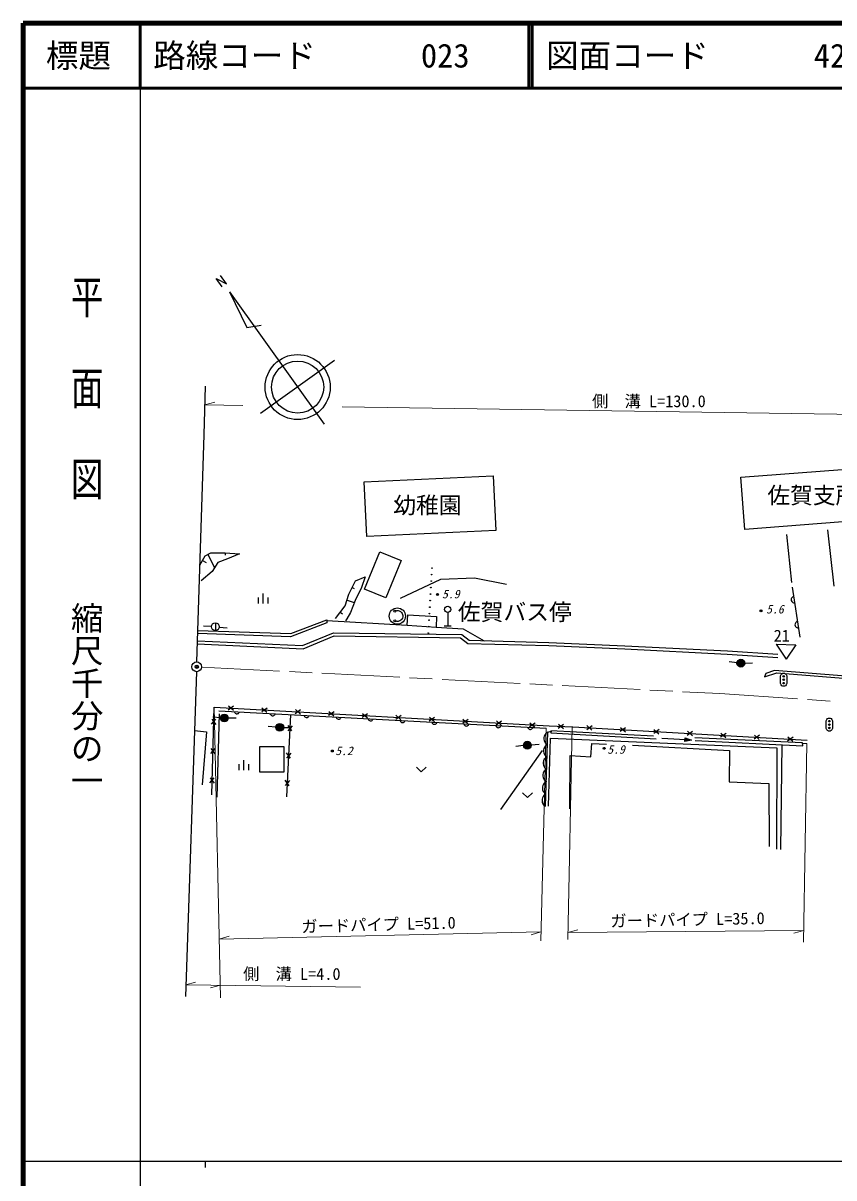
# Model space of a CAD drawing. Units: millimetres, scale not verified. Extents: x 40000 to 680000, y 20000 to 380000.
# Drawn here: x 40000 to 164612, y 202409 to 380000 of the extents above; entities that cross this region are included whole.
import ezdxf
from ezdxf.enums import TextEntityAlignment as Align

# ---------------------------------------------------------------- set-up
doc = ezdxf.new("R2010")
doc.units = ezdxf.units.MM
doc.header["$LTSCALE"] = 1000
doc.header["$PDMODE"] = 32
doc.header["$PDSIZE"] = 500
doc.linetypes.add('CHAIN', pattern=[18.5, 12, -1.5, 3.5, -1.5])
for name, color, linetype, lineweight in [('M-BGD', 7, 'Continuous', 25), ('M-BMK', 2, 'CHAIN', 13), ('M-BMK-OTRS', 5, 'Continuous', 25), ('M-BMK-SRVR', 3, 'Continuous', 25), ('M-STR-HTXT', 7, 'Continuous', 13), ('M-TTL', 2, 'Continuous', 140), ('M-TTL-BAND', 7, 'Continuous', 25), ('M-TTL-LINE', 7, 'Continuous', 50)]:
    doc.layers.add(name, color=color, linetype=linetype, lineweight=lineweight)
doc.layers.add('M-OTRS', color=6, linetype='Continuous')
doc.layers.add('M-TTL-TXT', color=7, linetype='Continuous')
doc.styles.add('@ＭＳ ゴシック', font='')
doc.styles.add('ＭＳ ゴシック', font='')
doc.styles.get('@ＭＳ ゴシック').set_extended_font_data('@MS Gothic')
doc.styles.get('ＭＳ ゴシック').set_extended_font_data('MS Gothic')

msp = doc.modelspace()

# ---------------------------------------------------------------- linework, layer by layer
at = {"layer": 'M-BGD'}
for p, q in [((150317, 310167), (171719, 311819)), ((92417, 309452), (112247, 310397)), ((92818, 301044), (92417, 309452)), ((112247, 310397), (112647, 301989)), ((150936, 302146), (150317, 310167)), ((172339, 303798), (150936, 302146)), ((112647, 301989), (92818, 301044)), ((163647, 302064), (164591, 293408)), ((157309, 301359), (158096, 293963)), ((67970, 298070), (68852, 298511)), ((68852, 298511), (71055, 298511)), ((71055, 298448), (71046, 298157)), ((71055, 298511), (73258, 298385)), ((73258, 298385), (71432, 297629)), ((92459, 292946), (94820, 298690)), ((94820, 298690), (98090, 297346)), ((67152, 296622), (67970, 298070)), ((67561, 297346), (68122, 297029)), ((68411, 298290), (69419, 296273)), ((69922, 297063), (69040, 295678)), ((71432, 297629), (69922, 297063)), ((98090, 297346), (95729, 291602)), ((69040, 295678), (67341, 294230)), ((91073, 294230), (92584, 294860)), ((92584, 294860), (92017, 293223)), ((90066, 292153), (91073, 294230)), ((90569, 293191), (90891, 293036)), ((92017, 293223), (91010, 291209)), ((98016, 291578), (104193, 294489)), ((104193, 294489), (109376, 294702)), ((109376, 294702), (114275, 293708)), ((158175, 293254), (159355, 285543)), ((76109, 291657), (76109, 290757)), ((76859, 292257), (76859, 290757)), ((77609, 291657), (77609, 290757)), ((89499, 290390), (90066, 292153)), ((89782, 291271), (90881, 290918)), ((95729, 291602), (92459, 292946)), ((158064, 291467), (158043, 291342)), ((158043, 291342), (158067, 291184)), ((158108, 291575), (158064, 291467)), ((158192, 291689), (158108, 291575)), ((158282, 291763), (158192, 291689)), ((158394, 291821), (158282, 291763)), ((87988, 288439), (89499, 290390)), ((91010, 291209), (90317, 289383)), ((97269, 289609), (97419, 289659)), ((97419, 289659), (97619, 289659)), ((97619, 289659), (97819, 289609)), ((97819, 289609), (98019, 289509)), ((98019, 289509), (98169, 289359)), ((158067, 291184), (158125, 291071)), ((158125, 291071), (158199, 290982)), ((158199, 290982), (158313, 290898)), ((158313, 290898), (158421, 290854)), ((158421, 290854), (158546, 290832)), ((69546, 287776), (69546, 286576)), ((86686, 287761), (81086, 285626)), ((81126, 286110), (86686, 288245)), ((86686, 288245), (86686, 287761)), ((86686, 288124), (99028, 287399)), ((88744, 289414), (89071, 289161)), ((89751, 288376), (89562, 288061)), ((90317, 289383), (89751, 288376)), ((97419, 287959), (97269, 288009)), ((97619, 287959), (97419, 287959)), ((97769, 288009), (97619, 287959)), ((97919, 288059), (97769, 288009)), ((98069, 288159), (97919, 288059)), ((98219, 288309), (98069, 288159)), ((98169, 289359), (98269, 289209)), ((98319, 288509), (98219, 288309)), ((98269, 289209), (98369, 288909)), ((98369, 288709), (98319, 288509)), ((98369, 288909), (98369, 288709)), ((99028, 287399), (99108, 289010)), ((99108, 289010), (103540, 288728)), ((103540, 288728), (103459, 287117)), ((105258, 289358), (105258, 287318)), ((158699, 287719), (158654, 287611)), ((158782, 287833), (158699, 287719)), ((158872, 287907), (158782, 287833)), ((158985, 287965), (158872, 287907)), ((81086, 285626), (66849, 286106)), ((66864, 286596), (81126, 286110)), ((68947, 287208), (67748, 287271)), ((70143, 287122), (71338, 287013)), ((82965, 284286), (87728, 286249)), ((87728, 286249), (107414, 285955)), ((99028, 287399), (103459, 287117)), ((103459, 287117), (107644, 286835)), ((104718, 287318), (105798, 287318)), ((107414, 285955), (108544, 285083)), ((107644, 286835), (110858, 285023)), ((158654, 287611), (158633, 287486)), ((158633, 287486), (158657, 287328)), ((158657, 287328), (158715, 287216)), ((158715, 287216), (158789, 287126)), ((158789, 287126), (158903, 287042)), ((158903, 287042), (159011, 286998)), ((159011, 286998), (159136, 286977)), ((66799, 284524), (83053, 283782)), ((66815, 285024), (82965, 284286)), ((83053, 283782), (87823, 285748)), ((87823, 285748), (107240, 285458)), ((107240, 285458), (108368, 284587)), ((108368, 284587), (120794, 284265)), ((108544, 285083), (120811, 284765)), ((120794, 284265), (132466, 283749)), ((120811, 284765), (132490, 284249)), ((132490, 284249), (148236, 283475)), ((155756, 284501), (158778, 284375)), ((155756, 284501), (157267, 282172)), ((158778, 284375), (157267, 282172)), ((132466, 283749), (148207, 282976)), ((148207, 282976), (155983, 282460)), ((148236, 283475), (156016, 282959)), ((149723, 281624), (148529, 281750)), ((150919, 281585), (152118, 281633)), ((153957, 279476), (155850, 280081)), ((154160, 279984), (153957, 279476)), ((155470, 280438), (154160, 279984)), ((166462, 279574), (155470, 280438)), ((155850, 280081), (171683, 278832)), ((156414, 279616), (156494, 279816)), ((156414, 278416), (156414, 279616)), ((156494, 279816), (156614, 279936)), ((156614, 279936), (156774, 280016)), ((156774, 280016), (157014, 280016)), ((157014, 280016), (157174, 279936)), ((157174, 279936), (157294, 279816)), ((157294, 279816), (157374, 279616)), ((157374, 279616), (157374, 278416)), ((156494, 278216), (156414, 278416)), ((156614, 278096), (156494, 278216)), ((156774, 278016), (156614, 278096)), ((157014, 278016), (156774, 278016)), ((157174, 278096), (157014, 278016)), ((157294, 278216), (157174, 278096)), ((157374, 278416), (157294, 278216)), ((68991, 261294), (69360, 274805)), ((69360, 274805), (120846, 271907)), ((70116, 273770), (69766, 260980)), ((70097, 274261), (120409, 271590)), ((72351, 274958), (71517, 274364)), ((71553, 275003), (72315, 274319)), ((72454, 274136), (72481, 274039)), ((72481, 274039), (72524, 273956)), ((72524, 273956), (72600, 273872)), ((72600, 273872), (72677, 273820)), ((72677, 273820), (72771, 273783)), ((72771, 273783), (72899, 273776)), ((72899, 273776), (72997, 273803)), ((72997, 273803), (73079, 273847)), ((73079, 273847), (73163, 273922)), ((73163, 273922), (73216, 274000)), ((73216, 274000), (73253, 274094)), ((77500, 274668), (76665, 274074)), ((76701, 274713), (77464, 274029)), ((77966, 273844), (77992, 273746)), ((77992, 273746), (78036, 273664)), ((78036, 273664), (78112, 273579)), ((78112, 273579), (78189, 273527)), ((78189, 273527), (78283, 273490)), ((78411, 273483), (78509, 273510)), ((78509, 273510), (78591, 273554)), ((78591, 273554), (78675, 273630)), ((78675, 273630), (78727, 273707)), ((78727, 273707), (78764, 273801)), ((81121, 273676), (80487, 261034)), ((82649, 274378), (81814, 273784)), ((81850, 274423), (82613, 273739)), ((83177, 273567), (83204, 273469)), ((83939, 273430), (83976, 273525)), ((87797, 274088), (86962, 273494)), ((86998, 274133), (87761, 273449)), ((92946, 273798), (92111, 273204)), ((92147, 273843), (92910, 273159)), ((98094, 273508), (97260, 272914)), ((97296, 273553), (98058, 272870)), ((68967, 272162), (69629, 272945)), ((68989, 272962), (69607, 272145)), ((70332, 273174), (69135, 273257)), ((71530, 273147), (72730, 273176)), ((78847, 271742), (77651, 271834)), ((78283, 273490), (78411, 273483)), ((81355, 271953), (80676, 271186)), ((81315, 271154), (80716, 271985)), ((83204, 273469), (83248, 273387)), ((83248, 273387), (83323, 273303)), ((83323, 273303), (83401, 273251)), ((83401, 273251), (83495, 273214)), ((83495, 273214), (83623, 273207)), ((83623, 273207), (83720, 273234)), ((83720, 273234), (83803, 273277)), ((83803, 273277), (83887, 273353)), ((83887, 273353), (83939, 273430)), ((88088, 273306), (88115, 273209)), ((88115, 273209), (88159, 273126)), ((88159, 273126), (88234, 273042)), ((88234, 273042), (88312, 272990)), ((88312, 272990), (88406, 272953)), ((88406, 272953), (88534, 272946)), ((88534, 272946), (88631, 272973)), ((88631, 272973), (88714, 273017)), ((88714, 273017), (88798, 273092)), ((88798, 273092), (88850, 273170)), ((88850, 273170), (88887, 273264)), ((92999, 273045), (93026, 272948)), ((93026, 272948), (93070, 272865)), ((93070, 272865), (93145, 272781)), ((93145, 272781), (93223, 272729)), ((93223, 272729), (93317, 272692)), ((93317, 272692), (93445, 272685)), ((93445, 272685), (93542, 272712)), ((93542, 272712), (93625, 272756)), ((93625, 272756), (93709, 272832)), ((93709, 272832), (93761, 272909)), ((93761, 272909), (93798, 273003)), ((97910, 272785), (97937, 272687)), ((97937, 272687), (97981, 272605)), ((97981, 272605), (98056, 272521)), ((98056, 272521), (98134, 272468)), ((98134, 272468), (98228, 272431)), ((98228, 272431), (98356, 272425)), ((98356, 272425), (98453, 272451)), ((98453, 272451), (98536, 272495)), ((98536, 272495), (98620, 272571)), ((98620, 272571), (98672, 272648)), ((98672, 272648), (98709, 272742)), ((103243, 273219), (102408, 272625)), ((102444, 273264), (103207, 272580)), ((102821, 272524), (102848, 272426)), ((102848, 272426), (102892, 272344)), ((102892, 272344), (102967, 272260)), ((102967, 272260), (103045, 272208)), ((103045, 272208), (103139, 272171)), ((103139, 272171), (103267, 272164)), ((103267, 272164), (103364, 272191)), ((103364, 272191), (103447, 272234)), ((103447, 272234), (103531, 272310)), ((103531, 272310), (103583, 272387)), ((103583, 272387), (103620, 272482)), ((108392, 272929), (107557, 272335)), ((107593, 272974), (108356, 272290)), ((107732, 272263), (107759, 272166)), ((107759, 272166), (107803, 272083)), ((107803, 272083), (107879, 271999)), ((107879, 271999), (107956, 271947)), ((107956, 271947), (108050, 271910)), ((108050, 271910), (108178, 271903)), ((108178, 271903), (108275, 271930)), ((108275, 271930), (108358, 271974)), ((108358, 271974), (108442, 272049)), ((108442, 272049), (108494, 272127)), ((108494, 272127), (108531, 272221)), ((112643, 272003), (112670, 271905)), ((112670, 271905), (112714, 271823)), ((113540, 272639), (112706, 272045)), ((112714, 271823), (112790, 271738)), ((112742, 272684), (113504, 272000)), ((112790, 271738), (112867, 271686)), ((113269, 271713), (113353, 271789)), ((113353, 271789), (113405, 271866)), ((113405, 271866), (113442, 271960)), ((117554, 271742), (117581, 271644)), ((118689, 272349), (117854, 271755)), ((117890, 272394), (118653, 271710)), ((120846, 271907), (124473, 271770)), ((123071, 272144), (122248, 271534)), ((122272, 272174), (123047, 271504)), ((124473, 271770), (160488, 269744)), ((127463, 271923), (126628, 271329)), ((126664, 271968), (127427, 271284)), ((163439, 272724), (163519, 272924)), ((163439, 271524), (163439, 272724)), ((163519, 272924), (163639, 273044)), ((163639, 273044), (163799, 273124)), ((163799, 273124), (164039, 273124)), ((164039, 273124), (164199, 273044)), ((164199, 273044), (164319, 272924)), ((164319, 272924), (164399, 272724)), ((164399, 272724), (164399, 271524)), ((66351, 271189), (68176, 271026)), ((68176, 271026), (67519, 262868)), ((80045, 271685), (81245, 271661)), ((112867, 271686), (112961, 271649)), ((112961, 271649), (113089, 271642)), ((113089, 271642), (113186, 271669)), ((113186, 271669), (113269, 271713)), ((117581, 271644), (117625, 271562)), ((117625, 271562), (117701, 271478)), ((117701, 271478), (117778, 271426)), ((117778, 271426), (117872, 271388)), ((117872, 271388), (118000, 271382)), ((118000, 271382), (118098, 271409)), ((118098, 271409), (118180, 271452)), ((118180, 271452), (118264, 271528)), ((118264, 271528), (118316, 271605)), ((118316, 271605), (118353, 271699)), ((120057, 270129), (120050, 269901)), ((120102, 270356), (120057, 270129)), ((120223, 270580), (120102, 270356)), ((120342, 270729), (120223, 270580)), ((120302, 259594), (120653, 270947)), ((120459, 270839), (120342, 270729)), ((120653, 270947), (120459, 270839)), ((120653, 270947), (121143, 271122)), ((120772, 259584), (121046, 270042)), ((121046, 270042), (155865, 268535)), ((121143, 271122), (121108, 270877)), ((121108, 270877), (137286, 269943)), ((136900, 270329), (121122, 271182)), ((121122, 271182), (121143, 271122)), ((132608, 271633), (131773, 271039)), ((131809, 271678), (132572, 270994)), ((137753, 271344), (136918, 270750)), ((136954, 271389), (137717, 270705)), ((142730, 269736), (138175, 269999)), ((141716, 269515), (141748, 270074)), ((141748, 270074), (142730, 269736)), ((141760, 269592), (141783, 269991)), ((141783, 269991), (142451, 269753)), ((142898, 271054), (142063, 270460)), ((142099, 271099), (142862, 270415)), ((159783, 269327), (143220, 270079)), ((148043, 270765), (147209, 270171)), ((147244, 270810), (148007, 270126)), ((153188, 270475), (152354, 269881)), ((152389, 270520), (153152, 269836)), ((158333, 270186), (157499, 269592)), ((157535, 270231), (158297, 269547)), ((163519, 271324), (163439, 271524)), ((163639, 271204), (163519, 271324)), ((163799, 271124), (163639, 271204)), ((164039, 271124), (163799, 271124)), ((164199, 271204), (164039, 271124)), ((164319, 271324), (164199, 271204)), ((164399, 271524), (164319, 271324)), ((68845, 267659), (69506, 268441)), ((68867, 268458), (69484, 267641)), ((76390, 264815), (76390, 268757)), ((76390, 268757), (80059, 268757)), ((80059, 268757), (80059, 264815)), ((116908, 268882), (115716, 268738)), ((118101, 269002), (119297, 269101)), ((119999, 268230), (119992, 268002)), ((120044, 268457), (119999, 268230)), ((120165, 268681), (120044, 268457)), ((120050, 269901), (120081, 269672)), ((120081, 269672), (120188, 269441)), ((120283, 268830), (120165, 268681)), ((120188, 269441), (120297, 269285)), ((120401, 268940), (120283, 268830)), ((120297, 269285), (120408, 269168)), ((120594, 269048), (120401, 268940)), ((120408, 269168), (120594, 269048)), ((127247, 267163), (127411, 269189)), ((127411, 269189), (129656, 269134)), ((133653, 268970), (148546, 268148)), ((142730, 269736), (141716, 269515)), ((142451, 269753), (141760, 269592)), ((141805, 269670), (141819, 269909)), ((142291, 269762), (141805, 269670)), ((141819, 269909), (142291, 269762)), ((141849, 269747), (141854, 269827)), ((142051, 269776), (141849, 269747)), ((141854, 269827), (142051, 269776)), ((143304, 269677), (159839, 268878)), ((155865, 268535), (155810, 252986)), ((156609, 269035), (156431, 252903)), ((159839, 268878), (159783, 269327)), ((159791, 269262), (160448, 269235)), ((73897, 266625), (73897, 265125)), ((81144, 267739), (80464, 266972)), ((81103, 266940), (80504, 267771)), ((113413, 259088), (119829, 268156)), ((119985, 266558), (119940, 266331)), ((120106, 266782), (119985, 266558)), ((119992, 268002), (120022, 267773)), ((120022, 267773), (120129, 267542)), ((120225, 266931), (120106, 266782)), ((120129, 267542), (120239, 267386)), ((120342, 267041), (120225, 266931)), ((120239, 267386), (120349, 267269)), ((120535, 267149), (120342, 267041)), ((120349, 267269), (120535, 267149)), ((124017, 259169), (124071, 267382)), ((124071, 267382), (127247, 267163)), ((148546, 268148), (148491, 263330)), ((73147, 266025), (73147, 265125)), ((74647, 266025), (74647, 265125)), ((80059, 264815), (76390, 264815)), ((100438, 265551), (101188, 264831)), ((101188, 264831), (101938, 265551)), ((119926, 264659), (119881, 264432)), ((120047, 264883), (119926, 264659)), ((119940, 266331), (119933, 266103)), ((119933, 266103), (119964, 265874)), ((119964, 265874), (120071, 265643)), ((120166, 265031), (120047, 264883)), ((120071, 265643), (120180, 265487)), ((120283, 265142), (120166, 265031)), ((120180, 265487), (120290, 265370)), ((120477, 265250), (120283, 265142)), ((120290, 265370), (120477, 265250)), ((68722, 263155), (69384, 263937)), ((68744, 263955), (69362, 263138)), ((80932, 263525), (80253, 262758)), ((80892, 262726), (80293, 263557)), ((119989, 262984), (119868, 262760)), ((119881, 264432), (119874, 264204)), ((119874, 264204), (119905, 263975)), ((119905, 263975), (120012, 263744)), ((120107, 263132), (119989, 262984)), ((120012, 263744), (120121, 263588)), ((120225, 263243), (120107, 263132)), ((120121, 263588), (120232, 263471)), ((120418, 263351), (120225, 263243)), ((120232, 263471), (120418, 263351)), ((148491, 263330), (154635, 263043)), ((154635, 263043), (154689, 253351)), ((116778, 261615), (117528, 260895)), ((117528, 260895), (118278, 261615)), ((119930, 261085), (119809, 260861)), ((119823, 262533), (119816, 262305)), ((119816, 262305), (119847, 262076)), ((119868, 262760), (119823, 262533)), ((119847, 262076), (119954, 261845)), ((120049, 261233), (119930, 261085)), ((119954, 261845), (120063, 261689)), ((120166, 261344), (120049, 261233)), ((120063, 261689), (120173, 261572)), ((120360, 261452), (120166, 261344)), ((120173, 261572), (120360, 261452)), ((119764, 260634), (119757, 260406)), ((119757, 260406), (119788, 260177)), ((119809, 260861), (119764, 260634)), ((119788, 260177), (119895, 259945)), ((119895, 259945), (120004, 259790)), ((120004, 259790), (120115, 259673)), ((120115, 259673), (120301, 259553))]:
    msp.add_line(p, q, dxfattribs=at)
for centre, radius in [((102788, 295192), 50), ((102844, 296193), 50), ((102674, 293190), 50), ((102731, 294191), 50), ((102617, 292189), 50), ((103696, 292146), 150), ((103696, 292146), 90), ((103696, 292146), 30), ((97519, 288809), 1250), ((97119, 289559), 150), ((102504, 290186), 50), ((102560, 291187), 50), ((105258, 289838), 480), ((153407, 289635), 150), ((153407, 289635), 90), ((153407, 289635), 30), ((69546, 287176), 600), ((97119, 288059), 150), ((102390, 288184), 50), ((102447, 289185), 50), ((102276, 286182), 50), ((102333, 287183), 50), ((150320, 281561), 600), ((150320, 281561), 528), ((150320, 281561), 456), ((150320, 281561), 384), ((150320, 281561), 312), ((150320, 281561), 240), ((150320, 281561), 168), ((150320, 281561), 96), ((150320, 281561), 24), ((156894, 279536), 120), ((156894, 279016), 120), ((156894, 278496), 120), ((70930, 273133), 600), ((70930, 273133), 528), ((70930, 273133), 456), ((70930, 273133), 384), ((70930, 273133), 312), ((70930, 273133), 240), ((70930, 273133), 168), ((70930, 273133), 96), ((70930, 273133), 24), ((79446, 271696), 600), ((79446, 271696), 528), ((79446, 271696), 456), ((79446, 271696), 384), ((79446, 271696), 312), ((79446, 271696), 240), ((79446, 271696), 168), ((79446, 271696), 96), ((79446, 271696), 24), ((163919, 272644), 120), ((163919, 272124), 120), ((163919, 271604), 120), ((87527, 268059), 150), ((117503, 268953), 600), ((117503, 268953), 528), ((117503, 268953), 456), ((117503, 268953), 384), ((117503, 268953), 312), ((117503, 268953), 240), ((117503, 268953), 168), ((117503, 268953), 96), ((117503, 268953), 24), ((129288, 268470), 150), ((129288, 268470), 90), ((129288, 268470), 30), ((87527, 268059), 90), ((87527, 268059), 30)]:
    msp.add_circle(centre, radius, dxfattribs=at)
at = {"layer": 'M-BMK'}
for p, q in [((67438, 280971), (147061, 276879)), ((147061, 276879), (165344, 275644))]:
    msp.add_line(p, q, dxfattribs=at)
at = {"layer": 'M-BMK-OTRS'}
for p, q in [((67807, 316707), (68041, 324159)), ((66712, 281760), (67807, 316707)), ((66663, 280260), (64945, 230309))]:
    msp.add_line(p, q, dxfattribs=at)
at = {"layer": 'M-BMK-SRVR'}
for p, q in [((71237, 339920), (70327, 341173)), ((70584, 339456), (69684, 340710)), ((69684, 340710), (71237, 339920)), ((71697, 338653), (74384, 333196)), ((71697, 338653), (86275, 318344)), ((74384, 333196), (76592, 333550)), ((87880, 328112), (76507, 319949))]:
    msp.add_line(p, q, dxfattribs=at)
for centre, radius in [((82194, 324031), 5000), ((82194, 324031), 4000), ((66689, 281010), 750), ((66689, 281010), 30)]:
    msp.add_circle(centre, radius, dxfattribs=at)
at = {"layer": 'M-OTRS'}
msp.add_point((66689, 281010), dxfattribs=at)
at = {"layer": 'M-STR-HTXT'}
for p, q in [((67951, 321287), (69457, 321685)), ((67951, 321287), (73758, 321201)), ((89043, 320973), (196054, 319375)), ((70359, 230120), (69360, 274805)), ((124405, 271773), (123719, 239067)), ((120409, 271590), (119559, 238880)), ((160448, 269235), (159940, 238654)), ((70157, 239148), (119594, 240251)), ((119594, 240251), (118104, 239798)), ((123741, 240138), (125237, 240572)), ((123741, 240138), (159970, 240477)), ((159970, 240477), (158474, 240043)), ((70157, 239148), (71648, 239601)), ((65007, 232109), (66513, 232509)), ((65007, 232109), (91874, 231740)), ((70316, 232036), (68811, 231637))]:
    msp.add_line(p, q, dxfattribs=at)
at = {"layer": 'M-TTL'}
for p, q in [((40000, 380000), (40000, 20000)), ((680000, 380000), (40000, 380000))]:
    msp.add_line(p, q, dxfattribs=at)
at = {"layer": 'M-TTL-BAND'}
for p, q in [((58000, 370000), (58000, 20000)), ((40000, 205000), (579000, 205000)), ((68000, 205000), (68000, 204000))]:
    msp.add_line(p, q, dxfattribs=at)
at = {"layer": 'M-TTL-LINE'}
for p, q in [((58000, 380000), (58000, 370000)), ((117750, 380000), (117750, 370000)), ((118250, 380000), (118250, 370000)), ((40000, 370000), (680000, 370000))]:
    msp.add_line(p, q, dxfattribs=at)

# ---------------------------------------------------------------- texts
at = {"layer": 'M-BGD', "style": 'ＭＳ ゴシック'}
for s, height, p in [('佐賀支所', 2566, (154386, 305327)), ('幼稚園', 2566, (96891, 303807)), ('佐賀バス停', 2566, (106820, 287384)), ('21', 1833, (155351, 284331))]:
    msp.add_text(s, height=height, dxfattribs=at).set_placement(p, align=Align.BOTTOM_LEFT)
at = {"layer": 'M-BGD', "style": 'ＭＳ ゴシック', "oblique": 15}
for s, p in [('5.9', (104390, 291142)), ('5.6', (154201, 288812)), ('5.2', (87977, 267029)), ('5.9', (129790, 267243))]:
    msp.add_text(s, height=1320, dxfattribs=at).set_placement(p, align=Align.BOTTOM_LEFT)
at = {"layer": 'M-STR-HTXT', "style": 'ＭＳ ゴシック'}
for s, p in [('側\u3000溝 L=130.0', (127443, 320385)), ('側\u3000溝 L=4.0', (73808, 232316))]:
    msp.add_text(s, height=1833, dxfattribs=at).set_placement(p, align=Align.BOTTOM_LEFT)
for s, rotation, p in [('ガードパイプ L=35.0', 1.1, (130279, 240444)), ('ガードパイプ L=51.0', 1.5, (82801, 239588))]:
    msp.add_text(s, height=1833, rotation=rotation, dxfattribs=at).set_placement(p, align=Align.BOTTOM_LEFT)
at = {"layer": 'M-TTL-BAND', "style": '@ＭＳ ゴシック', "width": 1.4}
msp.add_text('平  面  図', height=3666, rotation=270, dxfattribs=at).set_placement((49777, 306475), align=Align.MIDDLE_RIGHT)
at = {"layer": 'M-TTL-BAND', "style": '@ＭＳ ゴシック'}
msp.add_text('縮尺千分の一', height=3666, rotation=270, dxfattribs=at).set_placement((49777, 261030), align=Align.MIDDLE_RIGHT)
at = {"layer": 'M-TTL-TXT', "style": 'ＭＳ ゴシック'}
msp.add_text('標題', height=3666, dxfattribs=at).set_placement((48500, 375000), align=Align.MIDDLE_CENTER)
for s, p in [('路線コード', (60000, 375000)), ('023', (101142, 375000)), ('図面コード', (120380, 375000)), ('42-0', (161521, 375000))]:
    msp.add_text(s, height=3666, dxfattribs=at).set_placement(p, align=Align.MIDDLE_LEFT)

doc.saveas('drawing.dxf')
